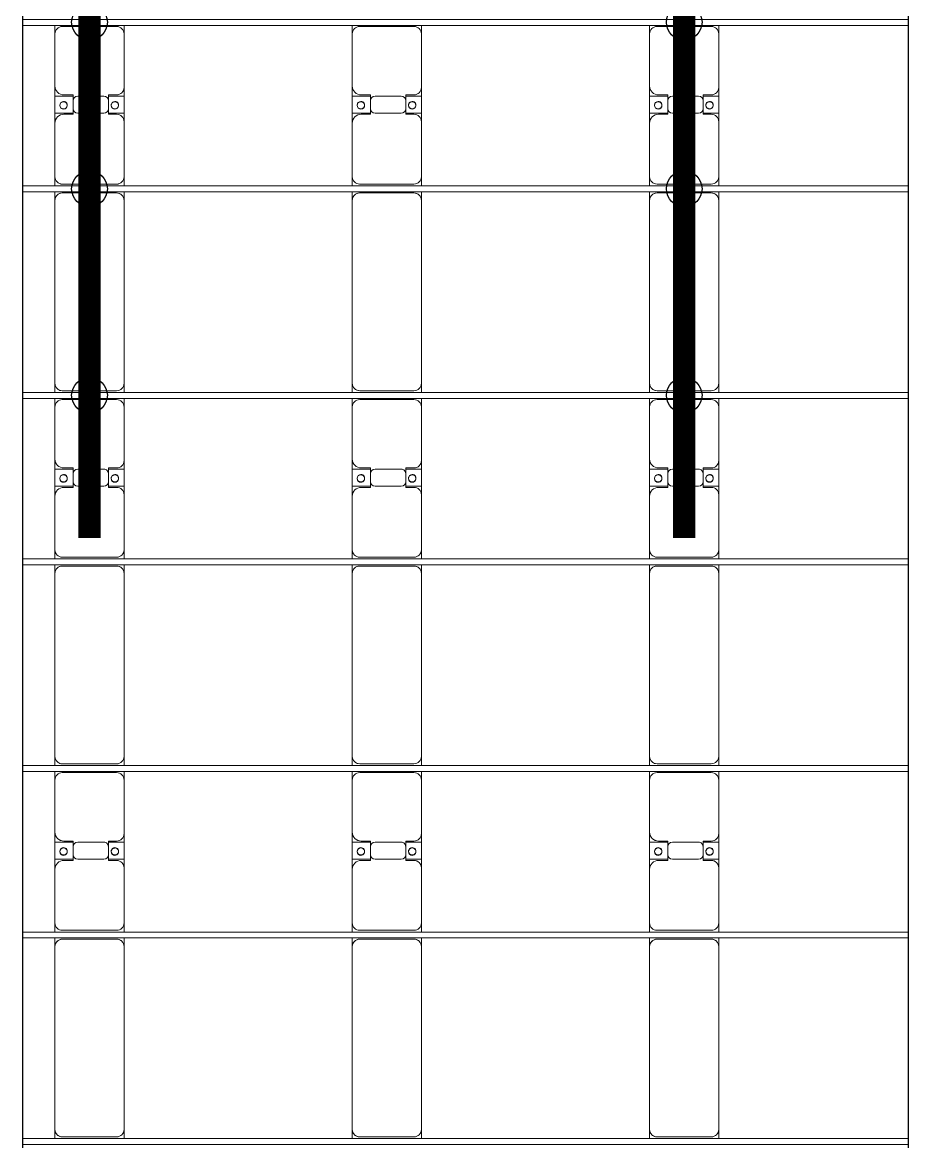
# Model space of a CAD drawing. Header units: millimetres. Extents: x -496478 to -186190, y -204059 to -87354.
# Drawn here: x -445192 to -439231, y -129934 to -122404 of the extents above; entities that cross this region are included whole.
import ezdxf

# ---------------------------------------------------------------- set-up
doc = ezdxf.new("R2010")
doc.units = ezdxf.units.MM
for name, color, linetype, lineweight in [('A-DETL-MBND', 5, 'Continuous', 9), ('A-GENM', 13, 'Continuous', 9), ('S-BEAM', 12, 'Continuous', 9)]:
    doc.layers.add(name, color=color, linetype=linetype, lineweight=lineweight)
doc.layers.add('GC-HOP 40x60 GIA CUONG', color=1, linetype='Continuous')

# ---------------------------------------------------------------- blocks, each defined once
blk = doc.blocks.new('Dầm C52 - Dầm C52-24915-BỐ TRÍ KHUNG KẾT CẤU BÈ PIN 01')
at = {"layer": 'S-BEAM', "color": 1}
for p, q in [((61450.1, 20), (67410.1, 20)), ((67410.1, -20), (61450.1, -20))]:
    blk.add_line(p, q, dxfattribs=at)
blk = doc.blocks.new('Dầm C52 - Dầm C52-24978-BỐ TRÍ KHUNG KẾT CẤU BÈ PIN 01')
at = {"layer": 'S-BEAM', "color": 1}
for p, q in [((49389.1, 20), (55349.1, 20)), ((55349.1, -20), (49389.1, -20))]:
    blk.add_line(p, q, dxfattribs=at)
blk = doc.blocks.new('Dầm C52 - Hộp 40x60-25667-BỐ TRÍ KHUNG KẾT CẤU BÈ PIN 01')
at = {"layer": 'S-BEAM', "color": 3, "lineweight": 25}
blk.add_line((-45235.9, 20), (45235.9, 20), dxfattribs=at)
blk = doc.blocks.new('Dai phao do pin - DẢI PHAO ĐỠ PIN-15373-BỐ TRÍ KHUNG KẾT CẤU BÈ PIN 01')
at = {"layer": 'A-DETL-MBND', "color": 8}
for p, q in [((52028, 241.6), (52089.7, 241.6)), ((53320.3, 241.6), (52089.7, 241.6)), ((53320.3, 241.6), (53378, 241.6)), ((53418, 241.6), (53479.7, 241.6)), ((53839.7, 241.6), (53479.7, 241.6)), ((53839.7, 241.6), (54022.2, 241.6)), ((53907.8, 241.6), (54090.3, 241.6)), ((53907.8, 118.2), (53907.8, 241.6)), ((54022.2, 241.6), (54022.2, 118.2)), ((54440.3, 241.6), (54090.3, 241.6)), ((54440.3, 241.6), (54498, 241.6)), ((54538, 241.6), (54599.7, 241.6)), ((55830.3, 241.6), (54599.7, 241.6)), ((55830.3, 241.6), (55888, 241.6)), ((55928, 241.6), (55989.7, 241.6)), ((56349.7, 241.6), (55989.7, 241.6)), ((56349.7, 241.6), (56532.2, 241.6)), ((56417.8, 241.6), (56600.3, 241.6)), ((56417.8, 118.2), (56417.8, 241.6)), ((56532.2, 241.6), (56532.2, 118.2)), ((56950.3, 241.6), (56600.3, 241.6)), ((56950.3, 241.6), (57008, 241.6)), ((57048, 241.6), (57109.7, 241.6)), ((58340.3, 241.6), (57109.7, 241.6)), ((58340.3, 241.6), (58398, 241.6)), ((58438, 241.6), (58499.7, 241.6)), ((58859.7, 241.6), (58499.7, 241.6)), ((58859.7, 241.6), (59042.2, 241.6)), ((58927.8, 241.6), (59110.3, 241.6)), ((58927.8, 118.2), (58927.8, 241.6)), ((59042.2, 241.6), (59042.2, 118.2)), ((59460.3, 241.6), (59110.3, 241.6)), ((59460.3, 241.6), (59518, 241.6)), ((52039.7, 191.6), (52039.7, -173.4)), ((53370.3, -173.4), (53370.3, 191.6)), ((53429.7, 191.6), (53429.7, -173.4)), ((53899.7, 118.2), (53899.7, 181.6)), ((54030.3, 181.6), (54030.3, 118.2)), ((54490.3, -173.4), (54490.3, 191.6)), ((54549.7, 191.6), (54549.7, -173.4)), ((55880.3, -173.4), (55880.3, 191.6)), ((55939.7, 191.6), (55939.7, -173.4)), ((56409.7, 118.2), (56409.7, 181.6)), ((56540.3, 181.6), (56540.3, 118.2)), ((57000.3, -173.4), (57000.3, 191.6)), ((57059.7, 191.6), (57059.7, -173.4)), ((58390.3, -173.4), (58390.3, 191.6)), ((58449.7, 191.6), (58449.7, -173.4)), ((58919.7, 118.2), (58919.7, 181.6)), ((59050.3, 181.6), (59050.3, 118.2)), ((59510.3, -173.4), (59510.3, 191.6)), ((53992.2, 118.2), (53899.7, 118.2)), ((53907.8, 88.2), (53907.8, -88.2)), ((54030.3, 118.2), (53937.8, 118.2)), ((54022.2, -88.2), (54022.2, 88.2)), ((56502.2, 118.2), (56409.7, 118.2)), ((56417.8, 88.2), (56417.8, -88.2)), ((56540.3, 118.2), (56447.8, 118.2)), ((56532.2, -88.2), (56532.2, 88.2)), ((59012.2, 118.2), (58919.7, 118.2)), ((58927.8, 88.2), (58927.8, -88.2)), ((59050.3, 118.2), (58957.8, 118.2)), ((59042.2, -88.2), (59042.2, 88.2)), ((53899.7, -173.4), (53899.7, -118.2)), ((53899.7, -118.2), (53992.2, -118.2)), ((53907.8, -223.4), (53907.8, -118.2)), ((53937.8, -118.2), (54030.3, -118.2)), ((54022.2, -118.2), (54022.2, -223.4)), ((54030.3, -118.2), (54030.3, -173.4)), ((56409.7, -173.4), (56409.7, -118.2)), ((56409.7, -118.2), (56502.2, -118.2)), ((56417.8, -223.4), (56417.8, -118.2)), ((56447.8, -118.2), (56540.3, -118.2)), ((56532.2, -118.2), (56532.2, -223.4)), ((56540.3, -118.2), (56540.3, -173.4)), ((58919.7, -173.4), (58919.7, -118.2)), ((58919.7, -118.2), (59012.2, -118.2)), ((58927.8, -223.4), (58927.8, -118.2)), ((58957.8, -118.2), (59050.3, -118.2)), ((59042.2, -118.2), (59042.2, -223.4)), ((59050.3, -118.2), (59050.3, -173.4)), ((52089.7, -223.4), (52028, -223.4)), ((52089.7, -223.4), (53320.3, -223.4)), ((53378, -223.4), (53320.3, -223.4)), ((53479.7, -223.4), (53418, -223.4)), ((53479.7, -223.4), (53849.7, -223.4)), ((54022.2, -223.4), (53849.7, -223.4)), ((54080.3, -223.4), (53907.8, -223.4)), ((54080.3, -223.4), (54440.3, -223.4)), ((54498, -223.4), (54440.3, -223.4)), ((54599.7, -223.4), (54538, -223.4)), ((54599.7, -223.4), (55830.3, -223.4)), ((55888, -223.4), (55830.3, -223.4)), ((55989.7, -223.4), (55928, -223.4)), ((55989.7, -223.4), (56359.7, -223.4)), ((56532.2, -223.4), (56359.7, -223.4)), ((56590.3, -223.4), (56417.8, -223.4)), ((56590.3, -223.4), (56950.3, -223.4)), ((57008, -223.4), (56950.3, -223.4)), ((57109.7, -223.4), (57048, -223.4)), ((57109.7, -223.4), (58340.3, -223.4)), ((58398, -223.4), (58340.3, -223.4)), ((58499.7, -223.4), (58438, -223.4)), ((58499.7, -223.4), (58869.7, -223.4)), ((59042.2, -223.4), (58869.7, -223.4)), ((59100.3, -223.4), (58927.8, -223.4)), ((59100.3, -223.4), (59460.3, -223.4)), ((59518, -223.4), (59460.3, -223.4))]:
    blk.add_line(p, q, dxfattribs=at)
for centre, radius, start, end in [((52089.7, 191.6), 50, 90, 180), ((52089.7, 191.6), 50, 105, 180), ((53320.3, 191.6), 50, 0, 90), ((53320.3, 191.6), 50, 15, 90), ((53479.7, 191.6), 50, 90, 180), ((53479.7, 191.6), 50, 135, 180), ((53839.7, 181.6), 60, 0, 90), ((54090.3, 181.6), 60, 90, 180), ((54440.3, 191.6), 50, 360, 90), ((54440.3, 191.6), 50, 360, 45), ((54599.7, 191.6), 50, 90, 180), ((54599.7, 191.6), 50, 105, 180), ((55830.3, 191.6), 50, 0, 90), ((55830.3, 191.6), 50, 15, 90), ((55989.7, 191.6), 50, 90, 180), ((55989.7, 191.6), 50, 135, 180), ((56349.7, 181.6), 60, 360, 90), ((56600.3, 181.6), 60, 90, 180), ((56950.3, 191.6), 50, 0, 90), ((56950.3, 191.6), 50, 0, 45), ((57109.7, 191.6), 50, 90, 180), ((57109.7, 191.6), 50, 105, 180), ((58340.3, 191.6), 50, 0, 90), ((58340.3, 191.6), 50, 15, 90), ((58499.7, 191.6), 50, 90, 180), ((58499.7, 191.6), 50, 135, 180), ((58859.7, 181.6), 60, 0, 90), ((59110.3, 181.6), 60, 90, 180), ((59460.3, 191.6), 50, 0, 90), ((59460.3, 191.6), 50, 0, 45), ((53839.7, 181.6), 60, 0, 45), ((53958.6, 183.2), 25, 0, 180), ((53958.6, 183.2), 25, 180, 0), ((53961.4, 183.2), 25, 0, 180), ((53961.4, 183.2), 25, 180, 0), ((53961.4, 183.2), 25, 180, 195), ((54090.3, 181.6), 60, 135, 180), ((56349.7, 181.6), 60, 360, 45), ((56468.6, 183.2), 25, 0, 180), ((56468.6, 183.2), 25, 180, 0), ((56471.4, 183.2), 25, 0, 180), ((56471.4, 183.2), 25, 180, 0), ((56471.4, 183.2), 25, 180, 195), ((56600.3, 181.6), 60, 135, 180), ((58859.7, 181.6), 60, 0, 45), ((58978.6, 183.2), 25, 0, 180), ((58978.6, 183.2), 25, 180, 360), ((58981.4, 183.2), 25, 0, 180), ((58981.4, 183.2), 25, 180, 0), ((58981.4, 183.2), 25, 180, 195), ((59110.3, 181.6), 60, 135, 180), ((53937.8, 88.2), 30, 90, 180), ((53992.2, 88.2), 30, 0, 90), ((56447.8, 88.2), 30, 90, 180), ((56502.2, 88.2), 30, 360, 90), ((58957.8, 88.2), 30, 90, 180), ((59012.2, 88.2), 30, 0, 90), ((53937.8, -88.2), 30, 180, 270), ((53958.6, -161.8), 25, 0, 180), ((53961.4, -161.8), 25, 0, 180), ((53961.4, -161.8), 25, 120, 180), ((53961.4, -161.8), 25, 75, 105), ((53958.6, -161.8), 25, 75, 90), ((53958.6, -161.8), 25, 30, 45), ((53992.2, -88.2), 30, 270, 0), ((56447.8, -88.2), 30, 180, 270), ((56468.6, -161.8), 25, 0, 180), ((56471.4, -161.8), 25, 0, 180), ((56471.4, -161.8), 25, 120, 180), ((56471.4, -161.8), 25, 75, 105), ((56468.6, -161.8), 25, 75, 90), ((56468.6, -161.8), 25, 30, 45), ((56502.2, -88.2), 30, 270, 0), ((58957.8, -88.2), 30, 180, 270), ((58978.6, -161.8), 25, 0, 180), ((58981.4, -161.8), 25, 0, 180), ((58981.4, -161.8), 25, 120, 180), ((58981.4, -161.8), 25, 75, 105), ((58978.6, -161.8), 25, 75, 90), ((58978.6, -161.8), 25, 30.68746, 45), ((59012.2, -88.2), 30, 270, 360), ((52089.7, -173.4), 50, 180, 270), ((52089.7, -173.4), 50, 180, 270), ((53320.3, -173.4), 50, 270, 0), ((53320.3, -173.4), 50, 285, 0), ((53479.7, -173.4), 50, 180, 270), ((53479.7, -173.4), 50, 180, 225), ((53849.7, -173.4), 50, 270, 360), ((53849.7, -173.4), 50, 315, 0), ((53958.6, -161.8), 25, 180, 0), ((53961.4, -161.8), 25, 180, 0), ((53958.6, -161.8), 25, 0, 15), ((54080.3, -173.4), 50, 180, 270), ((54080.3, -173.4), 50, 180, 225), ((54440.3, -173.4), 50, 270, 0), ((54440.3, -173.4), 50, 315, 0), ((54599.7, -173.4), 50, 180, 270), ((54599.7, -173.4), 50, 180, 270), ((55830.3, -173.4), 50, 270, 360), ((55830.3, -173.4), 50, 285, 360), ((55989.7, -173.4), 50, 180, 270), ((55989.7, -173.4), 50, 180, 225), ((56359.7, -173.4), 50, 270, 360), ((56359.7, -173.4), 50, 315, 0), ((56468.6, -161.8), 25, 180, 360), ((56471.4, -161.8), 25, 180, 0), ((56468.6, -161.8), 25, 0, 15), ((56590.3, -173.4), 50, 180, 270), ((56590.3, -173.4), 50, 180, 225), ((56950.3, -173.4), 50, 270, 0), ((56950.3, -173.4), 50, 315, 0), ((57109.7, -173.4), 50, 180, 270), ((57109.7, -173.4), 50, 180, 270), ((58340.3, -173.4), 50, 270, 0), ((58340.3, -173.4), 50, 285, 0), ((58499.7, -173.4), 50, 180, 270), ((58499.7, -173.4), 50, 180, 225), ((58869.7, -173.4), 50, 270, 360), ((58869.7, -173.4), 50, 315, 360), ((58978.6, -161.8), 25, 180, 360), ((58981.4, -161.8), 25, 180, 0), ((58978.6, -161.8), 25, 0, 15), ((59100.3, -173.4), 50, 180, 270), ((59100.3, -173.4), 50, 180, 225), ((59460.3, -173.4), 50, 270, 0), ((59460.3, -173.4), 50, 315, 360)]:
    blk.add_arc(centre, radius, start, end, dxfattribs=at)
blk = doc.blocks.new('Dai phao do pin - DẢI PHAO ĐỠ PIN-V97-BỐ TRÍ KHUNG KẾT CẤU BÈ PIN 01')
at = {"layer": 'A-DETL-MBND', "color": 8}
for p, q in [((52028, 241.6), (52089.7, 241.6)), ((53320.3, 241.6), (52089.7, 241.6)), ((53320.3, 241.6), (53378, 241.6)), ((53418, 241.6), (53479.7, 241.6)), ((53839.7, 241.6), (53479.7, 241.6)), ((53839.7, 241.6), (54022.2, 241.6)), ((53907.8, 241.6), (54090.3, 241.6)), ((53907.8, 118.2), (53907.8, 241.6)), ((54022.2, 241.6), (54022.2, 118.2)), ((54440.3, 241.6), (54090.3, 241.6)), ((54440.3, 241.6), (54498, 241.6)), ((54538, 241.6), (54599.7, 241.6)), ((55830.3, 241.6), (54599.7, 241.6)), ((55830.3, 241.6), (55888, 241.6)), ((55928, 241.6), (55989.7, 241.6)), ((56349.7, 241.6), (55989.7, 241.6)), ((56349.7, 241.6), (56532.2, 241.6)), ((56417.8, 241.6), (56600.3, 241.6)), ((56417.8, 118.2), (56417.8, 241.6)), ((56532.2, 241.6), (56532.2, 118.2)), ((56950.3, 241.6), (56600.3, 241.6)), ((56950.3, 241.6), (57008, 241.6)), ((57048, 241.6), (57109.7, 241.6)), ((58340.3, 241.6), (57109.7, 241.6)), ((58340.3, 241.6), (58398, 241.6)), ((58438, 241.6), (58499.7, 241.6)), ((58859.7, 241.6), (58499.7, 241.6)), ((58859.7, 241.6), (59042.2, 241.6)), ((58927.8, 241.6), (59110.3, 241.6)), ((58927.8, 118.2), (58927.8, 241.6)), ((59042.2, 241.6), (59042.2, 118.2)), ((59460.3, 241.6), (59110.3, 241.6)), ((59460.3, 241.6), (59518, 241.6)), ((52039.7, 191.6), (52039.7, -173.4)), ((53370.3, -173.4), (53370.3, 191.6)), ((53429.7, 191.6), (53429.7, -173.4)), ((53899.7, 118.2), (53899.7, 181.6)), ((54030.3, 181.6), (54030.3, 118.2)), ((54490.3, -173.4), (54490.3, 191.6)), ((54549.7, 191.6), (54549.7, -173.4)), ((55880.3, -173.4), (55880.3, 191.6)), ((55939.7, 191.6), (55939.7, -173.4)), ((56409.7, 118.2), (56409.7, 181.6)), ((56540.3, 181.6), (56540.3, 118.2)), ((57000.3, -173.4), (57000.3, 191.6)), ((57059.7, 191.6), (57059.7, -173.4)), ((58390.3, -173.4), (58390.3, 191.6)), ((58449.7, 191.6), (58449.7, -173.4)), ((58919.7, 118.2), (58919.7, 181.6)), ((59050.3, 181.6), (59050.3, 118.2)), ((59510.3, -173.4), (59510.3, 191.6)), ((53992.2, 118.2), (53899.7, 118.2)), ((53907.8, 88.2), (53907.8, -88.2)), ((54030.3, 118.2), (53937.8, 118.2)), ((54022.2, -88.2), (54022.2, 88.2)), ((56502.2, 118.2), (56409.7, 118.2)), ((56417.8, 88.2), (56417.8, -88.2)), ((56540.3, 118.2), (56447.8, 118.2)), ((56532.2, -88.2), (56532.2, 88.2)), ((59012.2, 118.2), (58919.7, 118.2)), ((58927.8, 88.2), (58927.8, -88.2)), ((59050.3, 118.2), (58957.8, 118.2)), ((59042.2, -88.2), (59042.2, 88.2)), ((53899.7, -173.4), (53899.7, -118.2)), ((53899.7, -118.2), (53992.2, -118.2)), ((53907.8, -223.4), (53907.8, -118.2)), ((53937.8, -118.2), (54030.3, -118.2)), ((54022.2, -118.2), (54022.2, -223.4)), ((54030.3, -118.2), (54030.3, -173.4)), ((56409.7, -173.4), (56409.7, -118.2)), ((56409.7, -118.2), (56502.2, -118.2)), ((56417.8, -223.4), (56417.8, -118.2)), ((56447.8, -118.2), (56540.3, -118.2)), ((56532.2, -118.2), (56532.2, -223.4)), ((56540.3, -118.2), (56540.3, -173.4)), ((58919.7, -173.4), (58919.7, -118.2)), ((58919.7, -118.2), (59012.2, -118.2)), ((58927.8, -223.4), (58927.8, -118.2)), ((58957.8, -118.2), (59050.3, -118.2)), ((59042.2, -118.2), (59042.2, -223.4)), ((59050.3, -118.2), (59050.3, -173.4)), ((52089.7, -223.4), (52028, -223.4)), ((52089.7, -223.4), (53320.3, -223.4)), ((53378, -223.4), (53320.3, -223.4)), ((53479.7, -223.4), (53418, -223.4)), ((53479.7, -223.4), (53849.7, -223.4)), ((54022.2, -223.4), (53849.7, -223.4)), ((54080.3, -223.4), (53907.8, -223.4)), ((54080.3, -223.4), (54440.3, -223.4)), ((54498, -223.4), (54440.3, -223.4)), ((54599.7, -223.4), (54538, -223.4)), ((54599.7, -223.4), (55830.3, -223.4)), ((55888, -223.4), (55830.3, -223.4)), ((55989.7, -223.4), (55928, -223.4)), ((55989.7, -223.4), (56359.7, -223.4)), ((56532.2, -223.4), (56359.7, -223.4)), ((56590.3, -223.4), (56417.8, -223.4)), ((56590.3, -223.4), (56950.3, -223.4)), ((57008, -223.4), (56950.3, -223.4)), ((57109.7, -223.4), (57048, -223.4)), ((57109.7, -223.4), (58340.3, -223.4)), ((58398, -223.4), (58340.3, -223.4)), ((58499.7, -223.4), (58438, -223.4)), ((58499.7, -223.4), (58869.7, -223.4)), ((59042.2, -223.4), (58869.7, -223.4)), ((59100.3, -223.4), (58927.8, -223.4)), ((59100.3, -223.4), (59460.3, -223.4)), ((59518, -223.4), (59460.3, -223.4))]:
    blk.add_line(p, q, dxfattribs=at)
for centre, radius, start, end in [((52089.7, 191.6), 50, 90, 180), ((52089.7, 191.6), 50, 105, 180), ((53320.3, 191.6), 50, 0, 90), ((53320.3, 191.6), 50, 15, 90), ((53479.7, 191.6), 50, 90, 180), ((53479.7, 191.6), 50, 135, 180), ((53839.7, 181.6), 60, 0, 90), ((54090.3, 181.6), 60, 90, 180), ((54440.3, 191.6), 50, 360, 90), ((54440.3, 191.6), 50, 360, 45), ((54599.7, 191.6), 50, 90, 180), ((54599.7, 191.6), 50, 105, 180), ((55830.3, 191.6), 50, 0, 90), ((55830.3, 191.6), 50, 15, 90), ((55989.7, 191.6), 50, 90, 180), ((55989.7, 191.6), 50, 135, 180), ((56349.7, 181.6), 60, 360, 90), ((56600.3, 181.6), 60, 90, 180), ((56950.3, 191.6), 50, 0, 90), ((56950.3, 191.6), 50, 0, 45), ((57109.7, 191.6), 50, 90, 180), ((57109.7, 191.6), 50, 105, 180), ((58340.3, 191.6), 50, 0, 90), ((58340.3, 191.6), 50, 15, 90), ((58499.7, 191.6), 50, 90, 180), ((58499.7, 191.6), 50, 135, 180), ((58859.7, 181.6), 60, 0, 90), ((59110.3, 181.6), 60, 90, 180), ((59460.3, 191.6), 50, 0, 90), ((59460.3, 191.6), 50, 0, 45), ((53839.7, 181.6), 60, 0, 45), ((53958.6, 183.2), 25, 0, 180), ((53958.6, 183.2), 25, 180, 0), ((53961.4, 183.2), 25, 0, 180), ((53961.4, 183.2), 25, 180, 0), ((53961.4, 183.2), 25, 180, 195), ((54090.3, 181.6), 60, 135, 180), ((56349.7, 181.6), 60, 360, 45), ((56468.6, 183.2), 25, 0, 180), ((56468.6, 183.2), 25, 180, 0), ((56471.4, 183.2), 25, 0, 180), ((56471.4, 183.2), 25, 180, 0), ((56471.4, 183.2), 25, 180, 195), ((56600.3, 181.6), 60, 135, 180), ((58859.7, 181.6), 60, 0, 45), ((58978.6, 183.2), 25, 0, 180), ((58978.6, 183.2), 25, 180, 360), ((58981.4, 183.2), 25, 0, 180), ((58981.4, 183.2), 25, 180, 0), ((58981.4, 183.2), 25, 180, 195), ((59110.3, 181.6), 60, 135, 180), ((53937.8, 88.2), 30, 90, 180), ((53992.2, 88.2), 30, 0, 90), ((56447.8, 88.2), 30, 90, 180), ((56502.2, 88.2), 30, 360, 90), ((58957.8, 88.2), 30, 90, 180), ((59012.2, 88.2), 30, 0, 90), ((53937.8, -88.2), 30, 180, 270), ((53958.6, -161.8), 25, 0, 180), ((53961.4, -161.8), 25, 0, 180), ((53961.4, -161.8), 25, 120, 180), ((53961.4, -161.8), 25, 75, 105), ((53958.6, -161.8), 25, 75, 90), ((53958.6, -161.8), 25, 30, 45), ((53992.2, -88.2), 30, 270, 0), ((56447.8, -88.2), 30, 180, 270), ((56468.6, -161.8), 25, 0, 180), ((56471.4, -161.8), 25, 0, 180), ((56471.4, -161.8), 25, 120, 180), ((56471.4, -161.8), 25, 75, 105), ((56468.6, -161.8), 25, 75, 90), ((56468.6, -161.8), 25, 30, 45), ((56502.2, -88.2), 30, 270, 0), ((58957.8, -88.2), 30, 180, 270), ((58978.6, -161.8), 25, 0, 180), ((58981.4, -161.8), 25, 0, 180), ((58981.4, -161.8), 25, 120, 180), ((58981.4, -161.8), 25, 75, 105), ((58978.6, -161.8), 25, 75, 90), ((58978.6, -161.8), 25, 30.58749, 45), ((59012.2, -88.2), 30, 270, 360), ((52089.7, -173.4), 50, 180, 270), ((52089.7, -173.4), 50, 180, 270), ((53320.3, -173.4), 50, 270, 0), ((53320.3, -173.4), 50, 285, 0), ((53479.7, -173.4), 50, 180, 270), ((53479.7, -173.4), 50, 180, 225), ((53849.7, -173.4), 50, 270, 360), ((53849.7, -173.4), 50, 315, 0), ((53958.6, -161.8), 25, 180, 0), ((53961.4, -161.8), 25, 180, 0), ((53958.6, -161.8), 25, 0, 15), ((54080.3, -173.4), 50, 180, 270), ((54080.3, -173.4), 50, 180, 225), ((54440.3, -173.4), 50, 270, 0), ((54440.3, -173.4), 50, 315, 0), ((54599.7, -173.4), 50, 180, 270), ((54599.7, -173.4), 50, 180, 270), ((55830.3, -173.4), 50, 270, 360), ((55830.3, -173.4), 50, 285, 360), ((55989.7, -173.4), 50, 180, 270), ((55989.7, -173.4), 50, 180, 225), ((56359.7, -173.4), 50, 270, 360), ((56359.7, -173.4), 50, 315, 0), ((56468.6, -161.8), 25, 180, 360), ((56471.4, -161.8), 25, 180, 0), ((56468.6, -161.8), 25, 0, 15), ((56590.3, -173.4), 50, 180, 270), ((56590.3, -173.4), 50, 180, 225), ((56950.3, -173.4), 50, 270, 0), ((56950.3, -173.4), 50, 315, 0), ((57109.7, -173.4), 50, 180, 270), ((57109.7, -173.4), 50, 180, 270), ((58340.3, -173.4), 50, 270, 0), ((58340.3, -173.4), 50, 285, 0), ((58499.7, -173.4), 50, 180, 270), ((58499.7, -173.4), 50, 180, 225), ((58869.7, -173.4), 50, 270, 360), ((58869.7, -173.4), 50, 315, 360), ((58978.6, -161.8), 25, 180, 360), ((58981.4, -161.8), 25, 180, 0), ((58978.6, -161.8), 25, 0, 15), ((59100.3, -173.4), 50, 180, 270), ((59100.3, -173.4), 50, 180, 225), ((59460.3, -173.4), 50, 270, 0), ((59460.3, -173.4), 50, 315, 360)]:
    blk.add_arc(centre, radius, start, end, dxfattribs=at)
blk = doc.blocks.new('Dai phao do pin - DẢI PHAO ĐỠ PIN-V98-BỐ TRÍ KHUNG KẾT CẤU BÈ PIN 01')
at = {"layer": 'A-DETL-MBND', "color": 8}
for p, q in [((52028, 241.6), (52089.7, 241.6)), ((53320.3, 241.6), (52089.7, 241.6)), ((53320.3, 241.6), (53378, 241.6)), ((53418, 241.6), (53479.7, 241.6)), ((53839.7, 241.6), (53479.7, 241.6)), ((53839.7, 241.6), (54022.2, 241.6)), ((53907.8, 241.6), (54090.3, 241.6)), ((53907.8, 118.2), (53907.8, 241.6)), ((54022.2, 241.6), (54022.2, 118.2)), ((54440.3, 241.6), (54090.3, 241.6)), ((54440.3, 241.6), (54498, 241.6)), ((54538, 241.6), (54599.7, 241.6)), ((55830.3, 241.6), (54599.7, 241.6)), ((55830.3, 241.6), (55888, 241.6)), ((55928, 241.6), (55989.7, 241.6)), ((56349.7, 241.6), (55989.7, 241.6)), ((56349.7, 241.6), (56532.2, 241.6)), ((56417.8, 241.6), (56600.3, 241.6)), ((56417.8, 118.2), (56417.8, 241.6)), ((56532.2, 241.6), (56532.2, 118.2)), ((56950.3, 241.6), (56600.3, 241.6)), ((56950.3, 241.6), (57008, 241.6)), ((57048, 241.6), (57109.7, 241.6)), ((58340.3, 241.6), (57109.7, 241.6)), ((58340.3, 241.6), (58398, 241.6)), ((58438, 241.6), (58499.7, 241.6)), ((58859.7, 241.6), (58499.7, 241.6)), ((58859.7, 241.6), (59042.2, 241.6)), ((58927.8, 241.6), (59110.3, 241.6)), ((58927.8, 118.2), (58927.8, 241.6)), ((59042.2, 241.6), (59042.2, 118.2)), ((59460.3, 241.6), (59110.3, 241.6)), ((59460.3, 241.6), (59518, 241.6)), ((52039.7, 191.6), (52039.7, -173.4)), ((53370.3, -173.4), (53370.3, 191.6)), ((53429.7, 191.6), (53429.7, -173.4)), ((53899.7, 118.2), (53899.7, 181.6)), ((54030.3, 181.6), (54030.3, 118.2)), ((54490.3, -173.4), (54490.3, 191.6)), ((54549.7, 191.6), (54549.7, -173.4)), ((55880.3, -173.4), (55880.3, 191.6)), ((55939.7, 191.6), (55939.7, -173.4)), ((56409.7, 118.2), (56409.7, 181.6)), ((56540.3, 181.6), (56540.3, 118.2)), ((57000.3, -173.4), (57000.3, 191.6)), ((57059.7, 191.6), (57059.7, -173.4)), ((58390.3, -173.4), (58390.3, 191.6)), ((58449.7, 191.6), (58449.7, -173.4)), ((58919.7, 118.2), (58919.7, 181.6)), ((59050.3, 181.6), (59050.3, 118.2)), ((59510.3, -173.4), (59510.3, 191.6)), ((53992.2, 118.2), (53899.7, 118.2)), ((53907.8, 88.2), (53907.8, -88.2)), ((54030.3, 118.2), (53937.8, 118.2)), ((54022.2, -88.2), (54022.2, 88.2)), ((56502.2, 118.2), (56409.7, 118.2)), ((56417.8, 88.2), (56417.8, -88.2)), ((56540.3, 118.2), (56447.8, 118.2)), ((56532.2, -88.2), (56532.2, 88.2)), ((59012.2, 118.2), (58919.7, 118.2)), ((58927.8, 88.2), (58927.8, -88.2)), ((59050.3, 118.2), (58957.8, 118.2)), ((59042.2, -88.2), (59042.2, 88.2)), ((53899.7, -173.4), (53899.7, -118.2)), ((53899.7, -118.2), (53992.2, -118.2)), ((53907.8, -223.4), (53907.8, -118.2)), ((53937.8, -118.2), (54030.3, -118.2)), ((54022.2, -118.2), (54022.2, -223.4)), ((54030.3, -118.2), (54030.3, -173.4)), ((56409.7, -173.4), (56409.7, -118.2)), ((56409.7, -118.2), (56502.2, -118.2)), ((56417.8, -223.4), (56417.8, -118.2)), ((56447.8, -118.2), (56540.3, -118.2)), ((56532.2, -118.2), (56532.2, -223.4)), ((56540.3, -118.2), (56540.3, -173.4)), ((58919.7, -173.4), (58919.7, -118.2)), ((58919.7, -118.2), (59012.2, -118.2)), ((58927.8, -223.4), (58927.8, -118.2)), ((58957.8, -118.2), (59050.3, -118.2)), ((59042.2, -118.2), (59042.2, -223.4)), ((59050.3, -118.2), (59050.3, -173.4)), ((52089.7, -223.4), (52028, -223.4)), ((52089.7, -223.4), (53320.3, -223.4)), ((53378, -223.4), (53320.3, -223.4)), ((53479.7, -223.4), (53418, -223.4)), ((53479.7, -223.4), (53849.7, -223.4)), ((54022.2, -223.4), (53849.7, -223.4)), ((54080.3, -223.4), (53907.8, -223.4)), ((54080.3, -223.4), (54440.3, -223.4)), ((54498, -223.4), (54440.3, -223.4)), ((54599.7, -223.4), (54538, -223.4)), ((54599.7, -223.4), (55830.3, -223.4)), ((55888, -223.4), (55830.3, -223.4)), ((55989.7, -223.4), (55928, -223.4)), ((55989.7, -223.4), (56359.7, -223.4)), ((56532.2, -223.4), (56359.7, -223.4)), ((56590.3, -223.4), (56417.8, -223.4)), ((56590.3, -223.4), (56950.3, -223.4)), ((57008, -223.4), (56950.3, -223.4)), ((57109.7, -223.4), (57048, -223.4)), ((57109.7, -223.4), (58340.3, -223.4)), ((58398, -223.4), (58340.3, -223.4)), ((58499.7, -223.4), (58438, -223.4)), ((58499.7, -223.4), (58869.7, -223.4)), ((59042.2, -223.4), (58869.7, -223.4)), ((59100.3, -223.4), (58927.8, -223.4)), ((59100.3, -223.4), (59460.3, -223.4)), ((59518, -223.4), (59460.3, -223.4))]:
    blk.add_line(p, q, dxfattribs=at)
for centre, radius, start, end in [((52089.7, 191.6), 50, 90, 180), ((52089.7, 191.6), 50, 105, 180), ((53320.3, 191.6), 50, 0, 90), ((53320.3, 191.6), 50, 15, 90), ((53479.7, 191.6), 50, 90, 180), ((53479.7, 191.6), 50, 135, 180), ((53839.7, 181.6), 60, 0, 90), ((54090.3, 181.6), 60, 90, 180), ((54440.3, 191.6), 50, 360, 90), ((54440.3, 191.6), 50, 360, 45), ((54599.7, 191.6), 50, 90, 180), ((54599.7, 191.6), 50, 105, 180), ((55830.3, 191.6), 50, 0, 90), ((55830.3, 191.6), 50, 15, 90), ((55989.7, 191.6), 50, 90, 180), ((55989.7, 191.6), 50, 135, 180), ((56349.7, 181.6), 60, 360, 90), ((56600.3, 181.6), 60, 90, 180), ((56950.3, 191.6), 50, 0, 90), ((56950.3, 191.6), 50, 0, 45), ((57109.7, 191.6), 50, 90, 180), ((57109.7, 191.6), 50, 105, 180), ((58340.3, 191.6), 50, 0, 90), ((58340.3, 191.6), 50, 15, 90), ((58499.7, 191.6), 50, 90, 180), ((58499.7, 191.6), 50, 135, 180), ((58859.7, 181.6), 60, 0, 90), ((59110.3, 181.6), 60, 90, 180), ((59460.3, 191.6), 50, 0, 90), ((59460.3, 191.6), 50, 0, 45), ((53839.7, 181.6), 60, 0, 45), ((53958.6, 183.2), 25, 0, 180), ((53958.6, 183.2), 25, 180, 0), ((53961.4, 183.2), 25, 0, 180), ((53961.4, 183.2), 25, 180, 0), ((53961.4, 183.2), 25, 180, 195), ((54090.3, 181.6), 60, 135, 180), ((56349.7, 181.6), 60, 360, 45), ((56468.6, 183.2), 25, 0, 180), ((56468.6, 183.2), 25, 180, 0), ((56471.4, 183.2), 25, 0, 180), ((56471.4, 183.2), 25, 180, 0), ((56471.4, 183.2), 25, 180, 195), ((56600.3, 181.6), 60, 135, 180), ((58859.7, 181.6), 60, 0, 45), ((58978.6, 183.2), 25, 0, 180), ((58978.6, 183.2), 25, 180, 360), ((58981.4, 183.2), 25, 0, 180), ((58981.4, 183.2), 25, 180, 0), ((58981.4, 183.2), 25, 180, 195), ((59110.3, 181.6), 60, 135, 180), ((53937.8, 88.2), 30, 90, 180), ((53992.2, 88.2), 30, 0, 90), ((56447.8, 88.2), 30, 90, 180), ((56502.2, 88.2), 30, 360, 90), ((58957.8, 88.2), 30, 90, 180), ((59012.2, 88.2), 30, 0, 90), ((53937.8, -88.2), 30, 180, 270), ((53958.6, -161.8), 25, 0, 180), ((53961.4, -161.8), 25, 0, 180), ((53961.4, -161.8), 25, 120, 180), ((53961.4, -161.8), 25, 75, 105), ((53958.6, -161.8), 25, 75, 90), ((53958.6, -161.8), 25, 30, 45), ((53992.2, -88.2), 30, 270, 0), ((56447.8, -88.2), 30, 180, 270), ((56468.6, -161.8), 25, 0, 180), ((56471.4, -161.8), 25, 0, 180), ((56471.4, -161.8), 25, 120, 180), ((56471.4, -161.8), 25, 75, 105), ((56468.6, -161.8), 25, 75, 90), ((56468.6, -161.8), 25, 30, 45), ((56502.2, -88.2), 30, 270, 0), ((58957.8, -88.2), 30, 180, 270), ((58978.6, -161.8), 25, 0, 180), ((58981.4, -161.8), 25, 0, 180), ((58981.4, -161.8), 25, 120, 180), ((58981.4, -161.8), 25, 75, 105), ((58978.6, -161.8), 25, 75, 90), ((58978.6, -161.8), 25, 30.48751, 45), ((59012.2, -88.2), 30, 270, 360), ((52089.7, -173.4), 50, 180, 270), ((52089.7, -173.4), 50, 180, 270), ((53320.3, -173.4), 50, 270, 0), ((53320.3, -173.4), 50, 285, 0), ((53479.7, -173.4), 50, 180, 270), ((53479.7, -173.4), 50, 180, 225), ((53849.7, -173.4), 50, 270, 360), ((53849.7, -173.4), 50, 315, 0), ((53958.6, -161.8), 25, 180, 0), ((53961.4, -161.8), 25, 180, 0), ((53958.6, -161.8), 25, 0, 15), ((54080.3, -173.4), 50, 180, 270), ((54080.3, -173.4), 50, 180, 225), ((54440.3, -173.4), 50, 270, 0), ((54440.3, -173.4), 50, 315, 0), ((54599.7, -173.4), 50, 180, 270), ((54599.7, -173.4), 50, 180, 270), ((55830.3, -173.4), 50, 270, 360), ((55830.3, -173.4), 50, 285, 360), ((55989.7, -173.4), 50, 180, 270), ((55989.7, -173.4), 50, 180, 225), ((56359.7, -173.4), 50, 270, 360), ((56359.7, -173.4), 50, 315, 0), ((56468.6, -161.8), 25, 180, 360), ((56471.4, -161.8), 25, 180, 0), ((56468.6, -161.8), 25, 0, 15), ((56590.3, -173.4), 50, 180, 270), ((56590.3, -173.4), 50, 180, 225), ((56950.3, -173.4), 50, 270, 0), ((56950.3, -173.4), 50, 315, 0), ((57109.7, -173.4), 50, 180, 270), ((57109.7, -173.4), 50, 180, 270), ((58340.3, -173.4), 50, 270, 0), ((58340.3, -173.4), 50, 285, 0), ((58499.7, -173.4), 50, 180, 270), ((58499.7, -173.4), 50, 180, 225), ((58869.7, -173.4), 50, 270, 360), ((58869.7, -173.4), 50, 315, 360), ((58978.6, -161.8), 25, 180, 360), ((58981.4, -161.8), 25, 180, 0), ((58978.6, -161.8), 25, 0, 15), ((59100.3, -173.4), 50, 180, 270), ((59100.3, -173.4), 50, 180, 225), ((59460.3, -173.4), 50, 270, 0), ((59460.3, -173.4), 50, 315, 360)]:
    blk.add_arc(centre, radius, start, end, dxfattribs=at)
blk = doc.blocks.new('Dầm C52 - Hộp 40x60-25668-BỐ TRÍ KHUNG KẾT CẤU BÈ PIN 01')
at = {"layer": 'S-BEAM', "color": 3, "lineweight": 25}
blk.add_line((37704.457606, -20), (-37704.457606, -20), dxfattribs=at)
blk = doc.blocks.new('HOBANMONG_BEPIN 1_rvt-1-BỐ TRÍ KHUNG KẾT CẤU BÈ PIN 01')
at = {"layer": 'A-GENM', "lineweight": 9, "rotation": 90.00075860989342}
for name, p in [('Dai phao do pin - DẢI PHAO ĐỠ PIN-V98-BỐ TRÍ KHUNG KẾT CẤU BÈ PIN 01', (-444731.5, -181941.8)), ('Dai phao do pin - DẢI PHAO ĐỠ PIN-V97-BỐ TRÍ KHUNG KẾT CẤU BÈ PIN 01', (-442731.5, -181941.7)), ('Dai phao do pin - DẢI PHAO ĐỠ PIN-15373-BỐ TRÍ KHUNG KẾT CẤU BÈ PIN 01', (-440731.5, -181941.7))]:
    blk.add_blockref(name, p, dxfattribs=at)
at = {"layer": 'S-BEAM', "lineweight": 9}
for name, p, rotation in [('Dầm C52 - Hộp 40x60-25667-BỐ TRÍ KHUNG KẾT CẤU BÈ PIN 01', (-439212.1, -140519.8), 90.00075860989166), ('Dầm C52 - Hộp 40x60-25668-BỐ TRÍ KHUNG KẾT CẤU BÈ PIN 01', (-445212, -148051.3), 90.00075860989166), ('Dầm C52 - Dầm C52-24915-BỐ TRÍ KHUNG KẾT CẤU BÈ PIN 01', (-377782.2, -122402.9), 180.0007586094741), ('Dầm C52 - Dầm C52-24915-BỐ TRÍ KHUNG KẾT CẤU BÈ PIN 01', (-377782.2, -123522.9), 180.0007586094741), ('Dầm C52 - Dầm C52-24915-BỐ TRÍ KHUNG KẾT CẤU BÈ PIN 01', (-377782.2, -124912.9), 180.0007586094741), ('Dầm C52 - Dầm C52-24978-BỐ TRÍ KHUNG KẾT CẤU BÈ PIN 01', (-389843.1, -126033), 180.0007586094741), ('Dầm C52 - Dầm C52-24978-BỐ TRÍ KHUNG KẾT CẤU BÈ PIN 01', (-389843.1, -127423), 180.0007586094741), ('Dầm C52 - Dầm C52-24978-BỐ TRÍ KHUNG KẾT CẤU BÈ PIN 01', (-389843.1, -128543), 180.0007586094741), ('Dầm C52 - Dầm C52-24978-BỐ TRÍ KHUNG KẾT CẤU BÈ PIN 01', (-389843.1, -129933), 180.0007586094741)]:
    blk.add_blockref(name, p, dxfattribs=dict(at, rotation=rotation))

msp = doc.modelspace()

# ---------------------------------------------------------------- linework, layer by layer
at = {"layer": 'GC-HOP 40x60 GIA CUONG', "const_width": 150}
for points in [[(-444741.1, -125872.9), (-444741.1, -110872.9)], [(-440741.1, -125872.9), (-440741.1, -110872.9)]]:
    msp.add_lwpolyline(points, dxfattribs=at)
at = {"layer": 'GC-HOP 40x60 GIA CUONG'}
for centre in [(-444741.1, -122402.9), (-440741.1, -122402.9), (-444741.1, -123522.9), (-440741.1, -123522.9), (-444741.1, -124912.9), (-440741.1, -124912.9)]:
    msp.add_circle(centre, 120, dxfattribs=at)

# ---------------------------------------------------------------- block references
at = {"lineweight": 5}
msp.add_blockref('HOBANMONG_BEPIN 1_rvt-1-BỐ TRÍ KHUNG KẾT CẤU BÈ PIN 01', (0, 0), dxfattribs=at)

doc.saveas('drawing.dxf')
